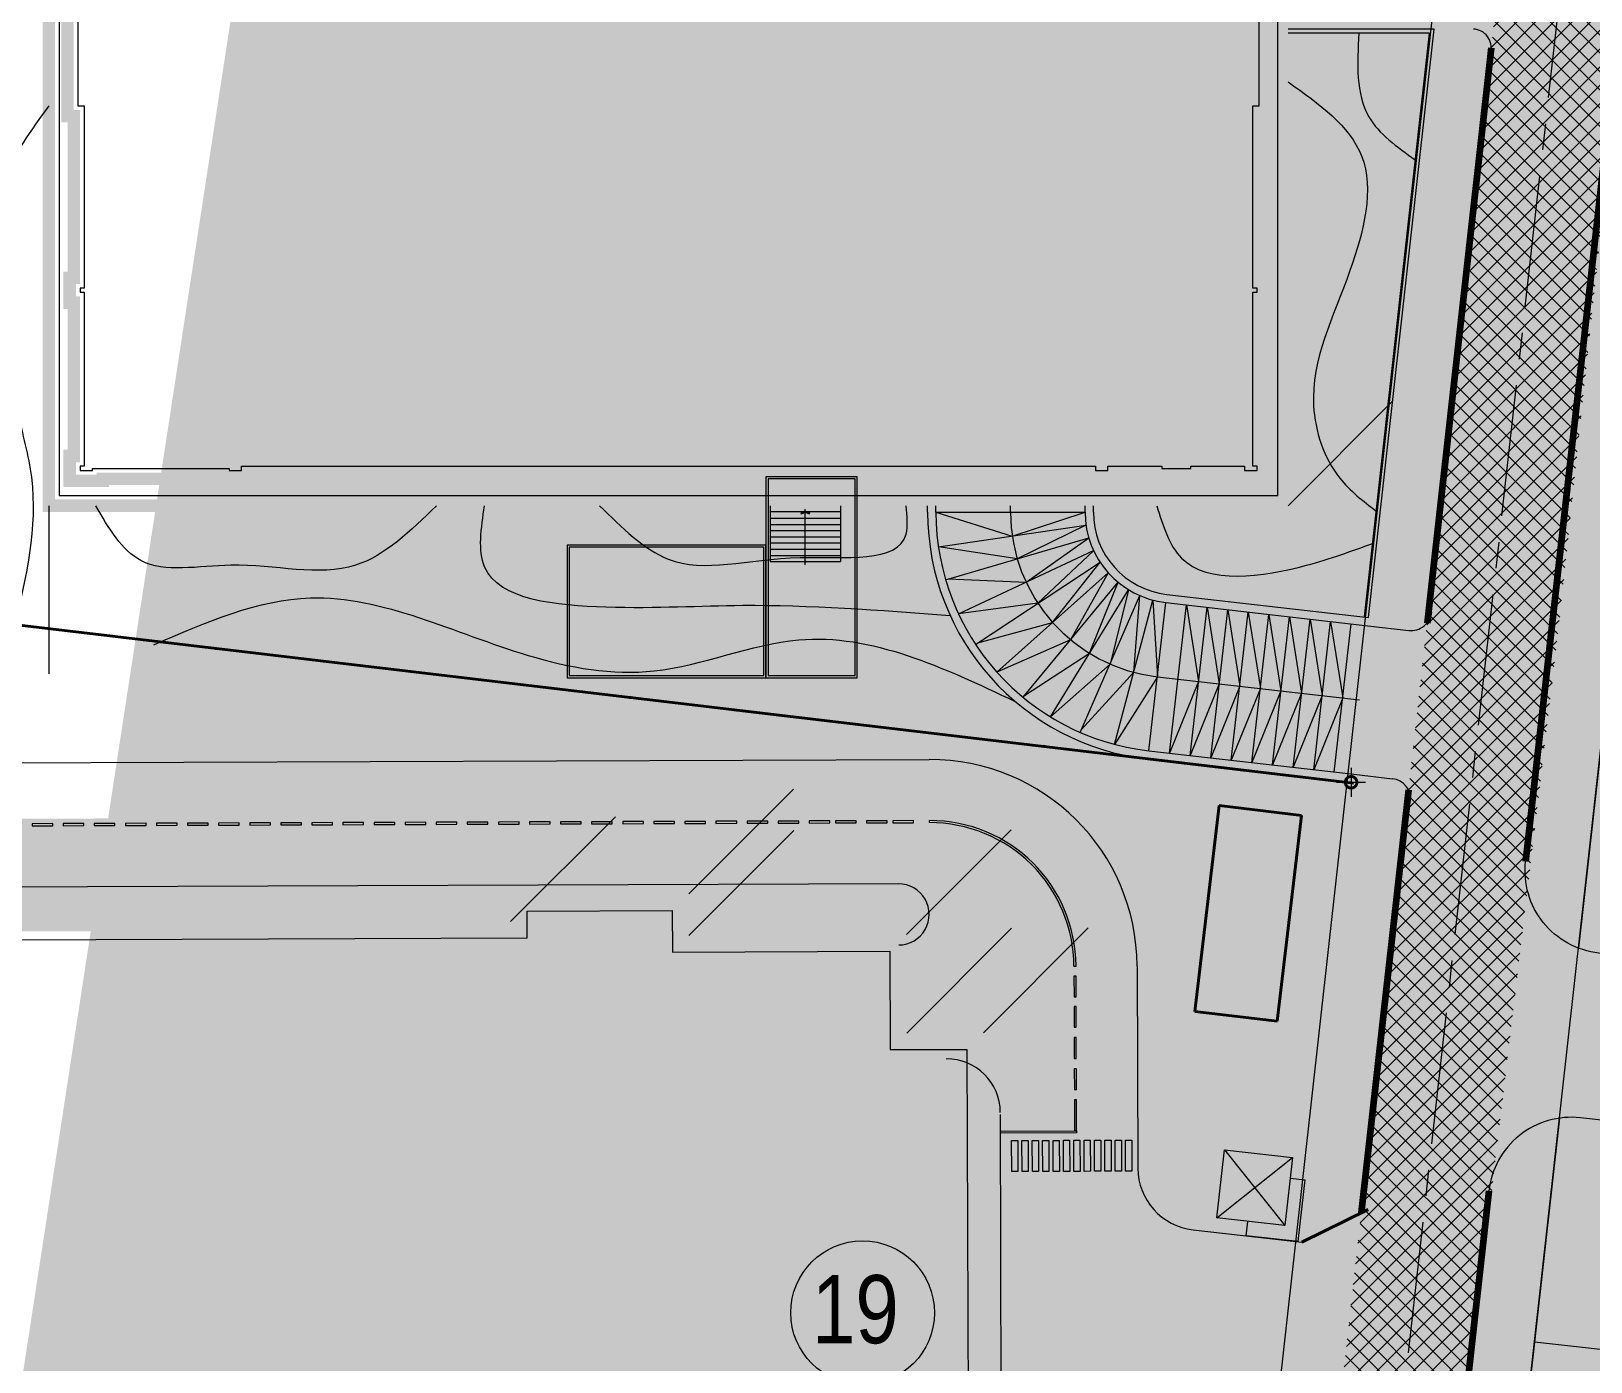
# Model space of a CAD drawing. Header units: millimetres. Extents: x 89040 to 596321, y -313033 to 2401191.
# Drawn here: x 596056.1 to 596131.4, y 1200500 to 1200564.2 of the extents above; entities that cross this region are included whole.
import ezdxf

# ---------------------------------------------------------------- set-up
doc = ezdxf.new("R2010")
doc.units = ezdxf.units.MM
doc.header["$MEASUREMENT"] = 0
for name, pattern in [('ACAD_ISO03W100', [30, 12, -18]), ('CENTER', [50.8, 31.75, -6.35, 6.35, -6.35]), ('DASHDOT', [1, 0.5, -0.25, 0, -0.25]), ('HIDDEN', [0.375, 0.25, -0.125])]:
    doc.linetypes.add(name, pattern=pattern)
doc.layers.get('0').update_dxf_attribs({"color": 251, "lineweight": 9})
for name, color, linetype, lineweight in [('1', 8, 'Continuous', 13), ('4 duong di', 11, 'Continuous', 9), ('BONGDO', 251, 'Continuous', 9), ('CONGTRINH', 7, 'Continuous', 20), ('CONGTRINH2', 30, 'Continuous', 18), ('dim', 53, 'Continuous', 9), ('FURNITURE', 9, 'Continuous', 13), ('Hach', 144, 'Continuous', 5), ('HATCH', 8, 'Continuous', 5), ('KY HIEU', 9, 'Continuous', 9), ('LAYER1', 1, 'Continuous', 13), ('LEDUONG', 6, 'Continuous', 20), ('LONGDUONG', 4, 'Continuous', 90), ('MANH', 8, 'Continuous', 9), ('MEDIUM', 2, 'Continuous', 9), ('NET CAT', 4, 'Continuous', 15), ('NET MANH', 44, 'Continuous', 9), ('NET01', 35, 'Continuous', 9), ('SO', 61, 'Continuous', 18), ('TREE', 114, 'Continuous', 13), ('truc', 8, 'CENTER', 9), ('WALL', 4, 'Continuous', 40)]:
    doc.layers.add(name, color=color, linetype=linetype, lineweight=lineweight)
doc.layers.add('DUONG NOI BO CONG TRINH', color=7, linetype='Continuous', lineweight=20, true_color=0x5e5e5e)
doc.styles.add('STYLE2', font='VHELVCN.TTF')
doc.styles.add('THAO', font='VHELVCN.TTF')
doc.styles.add('VN', font='VHELVCN.TTF')
doc.dimstyles.new('HOA75', dxfattribs={"dimscale": 0, "dimtxt": 450, "dimasz": 120, "dimexe": 150, "dimexo": 0, "dimgap": 50, "dimtad": 1, "dimdec": 0, "dimrnd": 0.001, "dimzin": 13, "dimdsep": 46, "dimtxsty": 'VN', "dimblk": 'TICKA', "dimcen": 0.09, "dimclrd": 9, "dimclre": 9, "dimclrt": 7, "dimadec": 0, "dimazin": 0, "dimtfac": 1, "dimtdec": 0, "dimtix": 1, "dimtmove": 2, "dimatfit": 3, "dimldrblk": 'PL1', "dimfxl": 1, "dimtolj": 1, "dimtzin": 13, "dimarcsym": 0})
doc.dimstyles.new('SK100-M', dxfattribs={"dimscale": 100, "dimtxt": 3.6, "dimasz": 1.5, "dimexe": 3, "dimexo": 2, "dimgap": 0.5, "dimtad": 1, "dimdec": 0, "dimtxsty": 'THAO', "dimblk": 'ARCHTICK', "dimcen": 0.091, "dimdle": 3, "dimclrd": 256, "dimclre": 256, "dimclrt": 9, "dimadec": 0, "dimazin": 0, "dimtfac": 1, "dimtdec": 0, "dimtmove": 2, "dimatfit": 3, "dimfxl": 55, "dimfxlon": 1, "dimlwe": -1, "dimarcsym": 0})
pattern_1 = [(45, (594650.35277, 1198136.11867), (-0.44194174, 0.44194174), []), (135, (594650.35277, 1198136.11867), (-0.44194174, -0.44194174), [])]
pattern_2 = [(45, (594650.35277, 1198136.11867), (-0.176776695, 0.176776695), []), (45, (594650.52954, 1198136.11867), (-0.176776695, 0.176776695), [0.3125, -0.0625, 0, -0.0625])]

# ---------------------------------------------------------------- blocks, each defined once
blk = doc.blocks.new('WTGESRXHEDRJNDXJHXR')
at = {"layer": 'NET CAT'}
for p, q in [((-500, 0), (500, 0)), ((0, 500), (0, -500))]:
    blk.add_line(p, q, dxfattribs=at)
at = {"layer": 'NET CAT', "const_width": 100}
blk.add_lwpolyline([(-200, 0, 1), (200, 0, 1)], format="xyb", close=True, dxfattribs=at)
blk = doc.blocks.new('_ARCHTICK')
at = {"color": 0, "linetype": 'ByBlock', "const_width": 0.15}
blk.add_lwpolyline([(-0.5, -0.5), (0.5, 0.5)], dxfattribs=at)
blk = doc.blocks.new('A$C4D935E45')
at = {"layer": '1'}
blk.add_line((3300, 4000), (3300, 700), dxfattribs=at)
blk.add_lwpolyline([(3300, 3000), (4000, 3000), (4000, 1000), (4000, 0), (1500, 0), (1500, 700)], dxfattribs=at)
at = {"layer": 'MEDIUM'}
for p, q in [((0, 4000), (3300, 700)), ((0, 700), (3300, 4000))]:
    blk.add_line(p, q, dxfattribs=at)
blk.add_lwpolyline([(0, 4000), (3300, 4000), (3300, 700), (0, 700)], close=True, dxfattribs=at)
blk = doc.blocks.new('PL')
at = {"layer": '1', "ltscale": 100}
blk.add_line((4.0299, 0), (-6.6714, 0), dxfattribs=at)
at = {"layer": '1', "ltscale": 100, "const_width": 1.6}
blk.add_lwpolyline([(0, 0), (-2.5668, -8.5083)], dxfattribs=at)
blk = doc.blocks.new('PL1')
at = {"layer": '4 duong di', "ltscale": 100, "xscale": 0.25, "yscale": 0.25, "zscale": 0.25}
blk.add_blockref('PL', (0, 0), dxfattribs=at)
blk = doc.blocks.new('TICKA')
at = {"color": 0}
for p, q in [((0, 2.5), (0, -2.5)), ((-2.5, 0), (2.5, 0))]:
    blk.add_line(p, q, dxfattribs=at)
at = {"color": 0, "const_width": 0.5}
blk.add_lwpolyline([(-0.70711, -0.70711), (0.70711, 0.70711)], dxfattribs=at)
at = {"color": 0, "const_width": 0.25}
for points in [[(0.58211, 0.70711, 1), (0.83211, 0.70711, 1)], [(-0.83211, -0.70711, 1), (-0.58211, -0.70711, 1)]]:
    blk.add_lwpolyline(points, format="xyb", close=True, dxfattribs=at)

msp = doc.modelspace()

# ---------------------------------------------------------------- hatches: boundary and pattern name
at = {"layer": 'BONGDO'}
h = msp.add_hatch(dxfattribs=at)
h.set_pattern_fill('ANSI35', color=256, style=0)
h.set_pattern_definition(pattern_2)
h.paths.add_polyline_path([(596116.799, 1200541.319), (596121.856, 1200546.376), (596121.856, 1200589.876), (596106.256, 1200589.876), (596106.256, 1200601.176), (596077.656, 1200601.176), (596072.599, 1200596.119), (596101.199, 1200596.119), (596101.199, 1200584.819), (596116.799, 1200584.819)])
h = msp.add_hatch(dxfattribs=at)
h.set_pattern_fill('ANSI35', color=256, style=0)
h.set_pattern_definition(pattern_2)
h.paths.add_polyline_path([(596094.104, 1200477.864), (596099.162, 1200482.922), (596101.572, 1200486.045), (596102.931, 1200489.208), (596104.028, 1200497.929), (596107.235, 1200497.94), (596107.154, 1200520.94), (596103.454, 1200520.927), (596103.438, 1200525.677), (596092.938, 1200525.64), (596092.931, 1200527.64), (596084.331, 1200527.61), (596084.335, 1200526.31), (596055.186, 1200526.209), (596055.188, 1200525.509), (596049.838, 1200525.49), (596044.781, 1200520.432), (596050.131, 1200520.451), (596050.128, 1200521.151), (596079.278, 1200521.253), (596079.273, 1200522.553), (596087.873, 1200522.583), (596087.88, 1200520.583), (596098.38, 1200520.619), (596098.397, 1200515.87), (596102.098, 1200515.658), (596102.177, 1200492.883), (596098.971, 1200492.871), (596098.478, 1200492.655), (596098.485, 1200490.548), (596097.873, 1200484.15), (596096.514, 1200480.987)])
at = {"layer": 'DUONG NOI BO CONG TRINH'}
h = msp.add_hatch(dxfattribs=at)
h.set_pattern_fill('NET', color=256, scale=5, angle=45, style=0)
h.set_pattern_definition(pattern_1)
h.paths.add_polyline_path([(596105.972, 1200450.474), (596125.951, 1200446.001), (596124.178, 1200446.871), (596123.005, 1200447.771), (596121.927, 1200448.995), (596121.228, 1200450.176), (596120.737, 1200451.477), (596120.488, 1200454.529), (596120.624, 1200455.747), (596124.289, 1200488.595), (596129.851, 1200535.463), (596136.483, 1200597.873), (596137.172, 1200604.051), (596137.897, 1200607.162), (596139.091, 1200609.068), (596140.674, 1200610.503), (596142.803, 1200611.541), (596145.098, 1200611.91), (596122.928, 1200611.61), (596124.641, 1200611.448), (596125.646, 1200611.173), (596127.164, 1200610.463), (596128.214, 1200609.709), (596128.962, 1200608.985), (596130.195, 1200607.18), (596130.826, 1200605.432), (596131.036, 1200603.611), (596130.078, 1200594.579), (596123.182, 1200532.775), (596118.006, 1200486.388), (596114.718, 1200457.076), (596114.426, 1200455.929), (596114.032, 1200454.969), (596113.276, 1200453.721), (596112.65, 1200452.973), (596111.488, 1200451.962), (596110.423, 1200451.32), (596108.62, 1200450.674)])
h = msp.add_hatch(dxfattribs=at)
h.set_pattern_fill('NET', color=256, scale=5, angle=45, style=0)
h.set_pattern_definition(pattern_1)
h.paths.add_polyline_path([(595995.101, 1200475.275, -0.351122), (595987.285, 1200485.034), (595987.285, 1200525.772), (595981.285, 1200522.624), (595981.285, 1200519.61, -0.185972), (595978.7, 1200512.9), (595938.689, 1200468.682), (595947.499, 1200453.5), (595973.593, 1200466.517, -0.172387), (595980.24, 1200467.328), (596111.568, 1200437.947), (596137.955, 1200432.043), (596205.786, 1200416.868, -0.381885), (596213.544, 1200406.026), (596216.558, 1200433.702, -0.447298), (596208.071, 1200427.629)])
h.paths.add_polyline_path([(595960.391, 1200478.754, -1), (595972.275, 1200478.754, -1)], flags=16)

# ---------------------------------------------------------------- linework, layer by layer
at = {"layer": 'BONGDO'}
for p, q in [((596116.799, 1200541.319), (596121.856, 1200546.376)), ((596087.873, 1200522.583), (596092.931, 1200527.64)), ((596079.278, 1200521.253), (596084.335, 1200526.31)), ((596087.88, 1200520.583), (596092.938, 1200525.64)), ((596098.38, 1200520.619), (596103.438, 1200525.677)), ((596098.397, 1200515.87), (596103.454, 1200520.927)), ((596102.097, 1200515.882), (596107.154, 1200520.94))]:
    msp.add_line(p, q, dxfattribs=at)
at = {"layer": 'CONGTRINH'}
for points, const_width in [([(596056.999, 1200584.819), (596056.999, 1200541.319), (596116.799, 1200541.319), (596116.799, 1200584.819), (596101.199, 1200584.819)], 0.6), ([(596057.899, 1200569.119), (596057.899, 1200561.319), (596057.899, 1200561.319), (596057.899, 1200560.119), (596058.199, 1200560.119), (596058.199, 1200552.319), (596057.999, 1200552.319), (596057.999, 1200551.119), (596058.199, 1200551.119), (596058.199, 1200543.719), (596057.999, 1200543.719), (596057.999, 1200542.519), (596059.599, 1200542.519), (596059.599, 1200542.619), (596065.199, 1200542.619), (596065.199, 1200542.519), (596066.799, 1200542.519), (596066.799, 1200542.719), (596091.799, 1200542.719), (596091.799, 1200542.719), (596095.199, 1200542.719), (596095.199, 1200542.719), (596106.999, 1200542.719), (596106.999, 1200542.519), (596108.599, 1200542.519), (596108.599, 1200542.719), (596110.199, 1200542.719), (596110.199, 1200542.619), (596112.599, 1200542.619), (596112.599, 1200542.719), (596114.199, 1200542.719), (596114.199, 1200542.519), (596115.799, 1200542.519), (596115.799, 1200543.719), (596115.599, 1200543.719), (596115.599, 1200551.119), (596115.799, 1200551.119), (596115.799, 1200552.319), (596115.599, 1200552.319), (596115.599, 1200560.119), (596115.899, 1200560.119), (596115.899, 1200560.119), (596115.899, 1200560.119), (596115.899, 1200570.319)], 0.6), ([(596044.894, 1200487.933), (596044.853, 1200499.732), (596043.053, 1200499.726), (596043.022, 1200508.626), (596044.822, 1200508.632), (596044.781, 1200520.432), (596050.131, 1200520.451), (596050.128, 1200521.151), (596079.278, 1200521.253), (596079.273, 1200522.553), (596087.873, 1200522.583), (596087.88, 1200520.583), (596098.38, 1200520.619), (596098.397, 1200515.87), (596102.097, 1200515.882), (596102.177, 1200492.883)], 0.8)]:
    msp.add_lwpolyline(points, dxfattribs=dict(at, const_width=const_width))
at = {"layer": 'CONGTRINH2'}
for points in [[(596057.499, 1200584.319), (596057.499, 1200541.819), (596116.299, 1200541.819), (596116.299, 1200584.319), (596101.199, 1200584.319)], [(596058.399, 1200569.119), (596058.399, 1200561.319), (596058.399, 1200560.619), (596058.699, 1200560.619), (596058.699, 1200551.819), (596058.499, 1200551.819), (596058.499, 1200551.619), (596058.699, 1200551.619), (596058.699, 1200543.219), (596058.499, 1200543.219), (596058.499, 1200543.019), (596059.099, 1200543.019), (596059.099, 1200543.119), (596065.699, 1200543.119), (596065.699, 1200543.019), (596066.299, 1200543.019), (596066.299, 1200543.219), (596091.799, 1200543.219), (596095.199, 1200543.219), (596107.499, 1200543.219), (596107.499, 1200543.019), (596108.099, 1200543.019), (596108.099, 1200543.219), (596110.699, 1200543.219), (596110.699, 1200543.119), (596112.099, 1200543.119), (596112.099, 1200543.219), (596114.699, 1200543.219), (596114.699, 1200543.019), (596115.299, 1200543.019), (596115.299, 1200543.219), (596115.099, 1200543.219), (596115.099, 1200551.619), (596115.299, 1200551.619), (596115.299, 1200551.819), (596115.099, 1200551.819), (596115.099, 1200560.619), (596115.399, 1200560.619), (596115.399, 1200569.819)], [(596045.691, 1200488.735), (596045.65, 1200500.535), (596043.85, 1200500.529), (596043.825, 1200507.829), (596045.625, 1200507.835), (596045.583, 1200519.635), (596050.933, 1200519.654), (596050.931, 1200520.354), (596080.081, 1200520.456), (596080.076, 1200521.756), (596087.076, 1200521.78), (596087.083, 1200519.78), (596097.583, 1200519.817), (596097.6, 1200515.067), (596101.3, 1200515.08), (596101.374, 1200493.68)]]:
    msp.add_lwpolyline(points, dxfattribs=at)
at = {"layer": 'dim'}
msp.add_line((596056.999, 1200541.319), (596056.999, 1200533.212), dxfattribs=at)
at = {"layer": 'FURNITURE', "linetype": 'Continuous'}
msp.add_lwpolyline([(596093.499, 1200538.469), (596093.499, 1200541.153)], dxfattribs=at)
at = {"layer": 'Hach', "linetype": 'HIDDEN', "ltscale": 200}
for p, q in [((596103.399, 1200541.013), (596103.399, 1200541.319)), ((596099.799, 1200541.013), (596106.999, 1200541.013)), ((596099.92, 1200539.328), (596107.043, 1200540.376)), ((596100.267, 1200537.744), (596107.175, 1200539.775)), ((596100.889, 1200536.102), (596107.411, 1200539.152)), ((596101.714, 1200534.628), (596107.724, 1200538.592)), ((596102.743, 1200533.29), (596108.116, 1200538.083)), ((596104.008, 1200532.072), (596108.595, 1200537.621)), ((596105.327, 1200531.129), (596109.096, 1200537.264)), ((596106.764, 1200530.379), (596109.641, 1200536.979)), ((596108.423, 1200529.801), (596110.27, 1200536.76)), ((596110.082, 1200529.488), (596110.901, 1200536.641)), ((596111.075, 1200529.374), (596111.894, 1200536.527)), ((596112.069, 1200529.26), (596112.888, 1200536.414)), ((596113.062, 1200529.147), (596113.881, 1200536.3)), ((596114.056, 1200529.033), (596114.875, 1200536.186)), ((596115.049, 1200528.919), (596115.868, 1200536.072)), ((596116.043, 1200528.805), (596116.862, 1200535.959)), ((596117.036, 1200528.692), (596117.855, 1200535.845)), ((596118.03, 1200528.578), (596118.849, 1200535.731)), ((596119.023, 1200528.464), (596119.842, 1200535.617)), ((596110.491, 1200533.064), (596120.238, 1200531.951))]:
    msp.add_line(p, q, dxfattribs=at)
for points in [[(596099.799, 1200541.013), (596103.481, 1200539.852), (596106.999, 1200541.013)], [(596107.043, 1200540.376), (596103.722, 1200538.76), (596099.922, 1200539.328)], [(596100.395, 1200537.782), (596104.15, 1200537.627), (596107.175, 1200539.775)], [(596107.399, 1200539.147), (596104.719, 1200536.61), (596100.889, 1200536.102)], [(596101.816, 1200534.696), (596105.429, 1200535.687), (596107.724, 1200538.592)], [(596108.116, 1200538.083), (596106.302, 1200534.847), (596102.743, 1200533.29)], [(596104.08, 1200532.159), (596107.211, 1200534.196), (596108.595, 1200537.621)], [(596109.096, 1200537.264), (596108.203, 1200533.679), (596105.327, 1200531.129)], [(596106.818, 1200530.5), (596109.346, 1200533.281), (596109.641, 1200536.979)], [(596110.27, 1200536.76), (596110.491, 1200533.064), (596108.423, 1200529.801)], [(596111.893, 1200536.527), (596112.478, 1200532.837), (596111.075, 1200529.374)], [(596112.886, 1200536.414), (596113.472, 1200532.724), (596112.069, 1200529.261)], [(596113.88, 1200536.3), (596114.465, 1200532.609), (596113.062, 1200529.147)], [(596114.873, 1200536.186), (596115.459, 1200532.496), (596114.056, 1200529.033)], [(596115.867, 1200536.074), (596116.452, 1200532.383), (596115.05, 1200528.92)], [(596116.86, 1200535.96), (596117.446, 1200532.269), (596116.043, 1200528.806)], [(596117.854, 1200535.846), (596118.439, 1200532.156), (596117.037, 1200528.693)], [(596118.847, 1200535.732), (596119.433, 1200532.042), (596118.03, 1200528.579)]]:
    msp.add_lwpolyline(points, dxfattribs=at)
msp.add_arc((596111.399, 1200541.013), 8, 180, 263.48145, dxfattribs=at)
at = {"layer": 'HATCH'}
for p, q in [((596057.186, 1200525.976), (596056.186, 1200525.972)), ((596056.186, 1200525.972), (596056.186, 1200525.872)), ((596056.186, 1200525.872), (596057.186, 1200525.876)), ((596057.186, 1200525.876), (596057.186, 1200525.976)), ((596058.686, 1200525.981), (596057.686, 1200525.977)), ((596057.686, 1200525.977), (596057.686, 1200525.877)), ((596057.686, 1200525.877), (596058.686, 1200525.881)), ((596058.686, 1200525.881), (596058.686, 1200525.981)), ((596060.186, 1200525.986), (596059.186, 1200525.983)), ((596059.186, 1200525.983), (596059.186, 1200525.883)), ((596059.186, 1200525.883), (596060.186, 1200525.886)), ((596060.186, 1200525.886), (596060.186, 1200525.986)), ((596061.686, 1200525.991), (596060.686, 1200525.988)), ((596060.686, 1200525.988), (596060.686, 1200525.888)), ((596060.686, 1200525.888), (596061.686, 1200525.891)), ((596061.686, 1200525.891), (596061.686, 1200525.991)), ((596063.186, 1200525.997), (596062.186, 1200525.993)), ((596062.186, 1200525.993), (596062.186, 1200525.893)), ((596062.186, 1200525.893), (596063.186, 1200525.897)), ((596063.186, 1200525.897), (596063.186, 1200525.997)), ((596064.686, 1200526.002), (596063.686, 1200525.998)), ((596063.686, 1200525.998), (596063.686, 1200525.898)), ((596063.686, 1200525.898), (596064.686, 1200525.902)), ((596064.686, 1200525.902), (596064.686, 1200526.002)), ((596066.186, 1200526.007), (596065.186, 1200526.004)), ((596065.186, 1200526.004), (596065.186, 1200525.904)), ((596065.186, 1200525.904), (596066.186, 1200525.907)), ((596066.186, 1200525.907), (596066.186, 1200526.007)), ((596067.686, 1200526.012), (596066.686, 1200526.009)), ((596066.686, 1200526.009), (596066.686, 1200525.909)), ((596066.686, 1200525.909), (596067.686, 1200525.912)), ((596067.686, 1200525.912), (596067.686, 1200526.012)), ((596069.186, 1200526.018), (596068.186, 1200526.014)), ((596068.186, 1200526.014), (596068.186, 1200525.914)), ((596068.186, 1200525.914), (596069.186, 1200525.918)), ((596069.186, 1200525.918), (596069.186, 1200526.018)), ((596070.686, 1200526.023), (596069.686, 1200526.019)), ((596069.686, 1200526.019), (596069.686, 1200525.919)), ((596069.686, 1200525.919), (596070.686, 1200525.923)), ((596070.686, 1200525.923), (596070.686, 1200526.023)), ((596072.186, 1200526.028), (596071.186, 1200526.025)), ((596071.186, 1200526.025), (596071.186, 1200525.925)), ((596071.186, 1200525.925), (596072.186, 1200525.928)), ((596072.186, 1200525.928), (596072.186, 1200526.028)), ((596073.686, 1200526.033), (596072.686, 1200526.03)), ((596072.686, 1200526.03), (596072.686, 1200525.93)), ((596072.686, 1200525.93), (596073.686, 1200525.933)), ((596073.686, 1200525.933), (596073.686, 1200526.033)), ((596075.186, 1200526.039), (596074.186, 1200526.035)), ((596074.186, 1200526.035), (596074.186, 1200525.935)), ((596074.186, 1200525.935), (596075.186, 1200525.939)), ((596075.186, 1200525.939), (596075.186, 1200526.039)), ((596076.686, 1200526.044), (596075.686, 1200526.04)), ((596075.686, 1200526.04), (596075.686, 1200525.94)), ((596075.686, 1200525.94), (596076.686, 1200525.944)), ((596076.686, 1200525.944), (596076.686, 1200526.044)), ((596078.186, 1200526.049), (596077.186, 1200526.046)), ((596077.186, 1200526.046), (596077.186, 1200525.946)), ((596077.186, 1200525.946), (596078.186, 1200525.949)), ((596078.186, 1200525.949), (596078.186, 1200526.049)), ((596079.686, 1200526.054), (596078.686, 1200526.051)), ((596078.686, 1200526.051), (596078.686, 1200525.951)), ((596078.686, 1200525.951), (596079.686, 1200525.954)), ((596079.686, 1200525.954), (596079.686, 1200526.054)), ((596081.186, 1200526.059), (596080.186, 1200526.056)), ((596080.186, 1200526.056), (596080.186, 1200525.956)), ((596080.186, 1200525.956), (596081.186, 1200525.959)), ((596081.186, 1200525.959), (596081.186, 1200526.059)), ((596082.686, 1200526.065), (596081.686, 1200526.061)), ((596081.686, 1200526.061), (596081.686, 1200525.961)), ((596081.686, 1200525.961), (596082.686, 1200525.965)), ((596082.686, 1200525.965), (596082.686, 1200526.065)), ((596084.186, 1200526.07), (596083.186, 1200526.066)), ((596083.186, 1200526.066), (596083.186, 1200525.966)), ((596083.186, 1200525.966), (596084.186, 1200525.97)), ((596084.186, 1200525.97), (596084.186, 1200526.07)), ((596085.686, 1200526.075), (596084.686, 1200526.072)), ((596084.686, 1200526.072), (596084.686, 1200525.972)), ((596084.686, 1200525.972), (596085.686, 1200525.975)), ((596085.686, 1200525.975), (596085.686, 1200526.075)), ((596087.186, 1200526.08), (596086.186, 1200526.077)), ((596086.186, 1200526.077), (596086.186, 1200525.977)), ((596086.186, 1200525.977), (596087.186, 1200525.98)), ((596087.186, 1200525.98), (596087.186, 1200526.08)), ((596088.686, 1200526.086), (596087.686, 1200526.082)), ((596087.686, 1200526.082), (596087.686, 1200525.982)), ((596087.686, 1200525.982), (596088.686, 1200525.986)), ((596088.686, 1200525.986), (596088.686, 1200526.086)), ((596090.186, 1200526.091), (596089.186, 1200526.087)), ((596089.186, 1200526.087), (596089.186, 1200525.987)), ((596089.186, 1200525.987), (596090.186, 1200525.991)), ((596090.186, 1200525.991), (596090.186, 1200526.091)), ((596091.686, 1200526.096), (596090.686, 1200526.093)), ((596090.686, 1200526.093), (596090.686, 1200525.993)), ((596090.686, 1200525.993), (596091.686, 1200525.996)), ((596091.686, 1200525.996), (596091.686, 1200526.096)), ((596093.186, 1200526.101), (596092.186, 1200526.098)), ((596092.186, 1200526.098), (596092.186, 1200525.998)), ((596092.186, 1200525.998), (596093.186, 1200526.001)), ((596093.186, 1200526.001), (596093.186, 1200526.101)), ((596094.686, 1200526.107), (596093.686, 1200526.103)), ((596093.686, 1200526.103), (596093.686, 1200526.003)), ((596093.686, 1200526.003), (596094.686, 1200526.007)), ((596094.686, 1200526.007), (596094.686, 1200526.107)), ((596095.955, 1200526.111), (596094.955, 1200526.108)), ((596094.955, 1200526.108), (596094.955, 1200526.008)), ((596094.955, 1200526.008), (596095.955, 1200526.011)), ((596095.955, 1200526.011), (596095.955, 1200526.111)), ((596097.455, 1200526.116), (596096.455, 1200526.113)), ((596096.455, 1200526.113), (596096.455, 1200526.013)), ((596096.455, 1200526.013), (596097.455, 1200526.016)), ((596097.455, 1200526.016), (596097.455, 1200526.116)), ((596098.724, 1200526.121), (596097.724, 1200526.117)), ((596097.724, 1200526.117), (596097.724, 1200526.017)), ((596097.724, 1200526.017), (596098.724, 1200526.021)), ((596098.724, 1200526.021), (596098.724, 1200526.121)), ((596099.486, 1200526.023), (596099.486, 1200526.123)), ((596106.461, 1200519.098), (596106.561, 1200519.098)), ((596106.462, 1200518.617), (596106.466, 1200517.617)), ((596106.562, 1200518.617), (596106.462, 1200518.617)), ((596106.566, 1200517.617), (596106.562, 1200518.617)), ((596106.466, 1200517.617), (596106.566, 1200517.617)), ((596106.467, 1200517.148), (596106.471, 1200516.148)), ((596106.567, 1200517.148), (596106.467, 1200517.148)), ((596106.571, 1200516.148), (596106.567, 1200517.148)), ((596106.471, 1200516.148), (596106.571, 1200516.148)), ((596106.473, 1200515.648), (596106.476, 1200514.648)), ((596106.573, 1200515.648), (596106.473, 1200515.648)), ((596106.576, 1200514.648), (596106.573, 1200515.648)), ((596106.476, 1200514.648), (596106.576, 1200514.648)), ((596106.478, 1200514.148), (596106.481, 1200513.148)), ((596106.578, 1200514.148), (596106.478, 1200514.148)), ((596106.581, 1200513.148), (596106.578, 1200514.148)), ((596106.481, 1200513.148), (596106.581, 1200513.148)), ((596106.483, 1200512.648), (596106.488, 1200511.148)), ((596106.583, 1200512.648), (596106.483, 1200512.648)), ((596106.588, 1200511.148), (596106.583, 1200512.648)), ((596102.913, 1200511.135), (596106.588, 1200511.148)), ((596102.913, 1200511.035), (596102.913, 1200511.135)), ((596106.488, 1200511.148), (596106.588, 1200511.148)), ((596106.588, 1200511.148), (596106.589, 1200511.048)), ((596106.589, 1200511.048), (596102.913, 1200511.035)), ((596103.452, 1200510.683), (596103.752, 1200510.684)), ((596103.457, 1200509.183), (596103.452, 1200510.683)), ((596103.752, 1200510.684), (596103.757, 1200509.184)), ((596103.952, 1200510.685), (596104.252, 1200510.686)), ((596103.957, 1200509.185), (596103.952, 1200510.685)), ((596104.252, 1200510.686), (596104.257, 1200509.186)), ((596104.452, 1200510.686), (596104.752, 1200510.687)), ((596104.457, 1200509.186), (596104.452, 1200510.686)), ((596104.752, 1200510.687), (596104.757, 1200509.187)), ((596104.952, 1200510.688), (596105.252, 1200510.689)), ((596104.957, 1200509.188), (596104.952, 1200510.688)), ((596105.252, 1200510.689), (596105.257, 1200509.189)), ((596105.452, 1200510.69), (596105.752, 1200510.691)), ((596105.457, 1200509.19), (596105.452, 1200510.69)), ((596105.752, 1200510.691), (596105.757, 1200509.191)), ((596105.952, 1200510.692), (596106.252, 1200510.693)), ((596105.957, 1200509.192), (596105.952, 1200510.692)), ((596106.252, 1200510.693), (596106.257, 1200509.193)), ((596106.452, 1200510.693), (596106.752, 1200510.694)), ((596106.457, 1200509.193), (596106.452, 1200510.693)), ((596106.752, 1200510.694), (596106.757, 1200509.194)), ((596106.952, 1200510.695), (596107.252, 1200510.696)), ((596106.957, 1200509.195), (596106.952, 1200510.695)), ((596107.252, 1200510.696), (596107.257, 1200509.196)), ((596107.452, 1200510.697), (596107.752, 1200510.698)), ((596107.457, 1200509.197), (596107.452, 1200510.697)), ((596107.752, 1200510.698), (596107.757, 1200509.198)), ((596107.952, 1200510.699), (596108.252, 1200510.7)), ((596107.957, 1200509.199), (596107.952, 1200510.699)), ((596108.252, 1200510.7), (596108.257, 1200509.2)), ((596108.452, 1200510.7), (596108.752, 1200510.701)), ((596108.457, 1200509.2), (596108.452, 1200510.7)), ((596108.752, 1200510.701), (596108.757, 1200509.201)), ((596108.952, 1200510.702), (596109.252, 1200510.703)), ((596108.957, 1200509.202), (596108.952, 1200510.702)), ((596109.252, 1200510.703), (596109.257, 1200509.203)), ((596103.757, 1200509.184), (596103.457, 1200509.183)), ((596104.257, 1200509.186), (596103.957, 1200509.185)), ((596104.757, 1200509.187), (596104.457, 1200509.186)), ((596105.257, 1200509.189), (596104.957, 1200509.188)), ((596105.757, 1200509.191), (596105.457, 1200509.19)), ((596106.257, 1200509.193), (596105.957, 1200509.192)), ((596106.757, 1200509.194), (596106.457, 1200509.193)), ((596107.257, 1200509.196), (596106.957, 1200509.195)), ((596107.757, 1200509.198), (596107.457, 1200509.197)), ((596108.257, 1200509.2), (596107.957, 1200509.199)), ((596108.757, 1200509.201), (596108.457, 1200509.2)), ((596109.257, 1200509.203), (596108.957, 1200509.202))]:
    msp.add_line(p, q, dxfattribs=at)
for major_axis, start_param, end_param in [((7.05, 0.025), 0.000004, 1.5708), ((6.95, 0.024), -0.000001, 1.570796)]:
    msp.add_ellipse((596099.511, 1200519.073), major_axis=major_axis, ratio=1, start_param=start_param, end_param=end_param, dxfattribs=at)
at = {"layer": 'LAYER1', "const_width": 0.1}
msp.add_lwpolyline([(596093.724, 1200540.933), (596093.499, 1200541.019), (596093.273, 1200540.933)], dxfattribs=at)
at = {"layer": 'LAYER1', "const_width": 0.06}
msp.add_lwpolyline([(596093.469, 1200538.619, -1), (596093.529, 1200538.619, -1)], format="xyb", close=True, dxfattribs=at)
at = {"layer": 'LEDUONG'}
for p, q in [((596138.25, 1200586.659), (596130.808, 1200519.966)), ((595994.001, 1200528.705), (596099.476, 1200529.073)), ((596109.511, 1200519.108), (596109.545, 1200509.345)), ((596129.893, 1200511.763), (596126.261, 1200479.219)), ((596112.21, 1200506.374), (596117.46, 1200505.784))]:
    msp.add_line(p, q, dxfattribs=at)
for points in [[(596212.651, 1200434.77), (596207.23, 1200430.891), (596127.852, 1200448.65), (596123.527, 1200454.71), (596127.453, 1200489.896), (596138.25, 1200586.659), (596140.06, 1200602.88), (596145.614, 1200607.916), (596215.904, 1200608.867), (596220.971, 1200603.935), (596221.112, 1200595.003)], [(596219.77, 1200490.793), (596128.687, 1200500.957)]]:
    msp.add_lwpolyline(points, dxfattribs=at)
for points in [[(596106.312, 1200453.468), (595995.756, 1200478.202, -0.351122), (595990.285, 1200485.034), (595990.285, 1200598.571, -0.456926), (595998.101, 1200605.921), (596053.876, 1200606.676), (596123.522, 1200607.618), (596127.967, 1200602.716), (596119.965, 1200531.004), (596111.746, 1200457.346), (596106.312, 1200453.468)], [(596172.951, 1200533.95), (596154.277, 1200536.121, 0.323309), (596152.233, 1200534.979), (596145.08, 1200519.616, -0.322027), (596143.045, 1200518.473), (596131.788, 1200519.729, -0.414214), (596128.256, 1200524.148), (596128.256, 1200524.148)], [(596145.105, 1200510.193), (596130.901, 1200511.778, 0.414214), (596126.482, 1200508.246), (596126.351, 1200507.075)]]:
    msp.add_lwpolyline(points, format="xyb", dxfattribs=at)
for centre, major_axis, start_param, end_param in [((596099.511, 1200519.073), (10, 0.035), 0.000002, 1.570798), ((596112.545, 1200509.356), (2.121, 2.121), 2.359685, 3.815116)]:
    msp.add_ellipse(centre, major_axis=major_axis, ratio=1, start_param=start_param, end_param=end_param, dxfattribs=at)
at = {"layer": 'LONGDUONG'}
for p, q in [((596134.923, 1200583.899), (596128.256, 1200524.148)), ((596126.601, 1200563.423), (596123.503, 1200535.657)), ((596122.605, 1200527.61), (596120.326, 1200507.186)), ((596126.482, 1200508.246), (596123.709, 1200483.401))]:
    msp.add_line(p, q, dxfattribs=at)
at = {"layer": 'NET MANH'}
for p, q in [((596091.799, 1200541.319), (596091.799, 1200538.619)), ((596095.199, 1200541.319), (596095.199, 1200538.619)), ((596099.399, 1200541.013), (596099.399, 1200541.319)), ((596099.799, 1200541.013), (596099.799, 1200541.319)), ((596106.999, 1200541.013), (596106.999, 1200541.319)), ((596107.399, 1200541.013), (596107.399, 1200541.319)), ((596091.799, 1200540.719), (596095.199, 1200540.719)), ((596091.799, 1200540.419), (596095.199, 1200540.419)), ((596091.799, 1200540.119), (596095.199, 1200540.119)), ((596091.799, 1200539.819), (596095.199, 1200539.819)), ((596091.799, 1200539.519), (596095.199, 1200539.519)), ((596091.799, 1200539.219), (596095.199, 1200539.219)), ((596091.799, 1200538.919), (596095.199, 1200538.919)), ((596091.799, 1200538.619), (596095.199, 1200538.619)), ((596110.945, 1200537.039), (596120.68, 1200535.926)), ((596110.899, 1200536.641), (596120.636, 1200535.529)), ((596120.636, 1200535.529), (596122.62, 1200535.302)), ((596110.082, 1200529.488), (596119.839, 1200528.373)), ((596110.036, 1200529.09), (596119.795, 1200527.975)), ((596119.84, 1200528.373), (596121.83, 1200528.145))]:
    msp.add_line(p, q, dxfattribs=at)
for points in [[(596120.68, 1200535.926), (596123.839, 1200564.319), (596116.799, 1200564.319)], [(596120.481, 1200535.948), (596123.616, 1200564.119), (596116.799, 1200564.119)], [(596095.199, 1200541.019), (596091.799, 1200541.019)]]:
    msp.add_lwpolyline(points, dxfattribs=at)
at = {"layer": 'NET MANH', "linetype": 'ACAD_ISO03W100', "ltscale": 5}
for points in [[(596091.599, 1200533.019), (596095.999, 1200533.019), (596095.999, 1200542.719), (596091.599, 1200542.719)], [(596091.699, 1200533.119), (596095.899, 1200533.119), (596095.899, 1200542.619), (596091.699, 1200542.619)], [(596081.999, 1200533.019), (596091.599, 1200533.019), (596091.599, 1200539.419), (596081.999, 1200539.419)], [(596082.099, 1200533.119), (596091.499, 1200533.119), (596091.499, 1200539.319), (596082.099, 1200539.319)]]:
    msp.add_lwpolyline(points, close=True, dxfattribs=at)
at = {"layer": 'NET MANH'}
msp.add_lwpolyline([(596122.71, 1200527.041, 0.413347), (596121.83, 1200528.145)], format="xyb", dxfattribs=at)
for centre, radius, start, end in [((596125.705, 1200563.423), 0.897, 347.28166, 87.72941), ((596111.399, 1200541.013), 12, 180, 263.48145), ((596111.399, 1200541.013), 11.6, 180, 263.48145), ((596111.399, 1200541.013), 4.4, 180, 263.48145), ((596111.399, 1200541.013), 4, 180, 263.48145), ((596122.733, 1200536.295), 1, 263.48145, 353.65104)]:
    msp.add_arc(centre, radius, start, end, dxfattribs=at)
at = {"layer": 'NET01', "ltscale": 10}
for p, q in [((596097.996, 1200523.068), (596045.972, 1200522.887)), ((596102.987, 1200489.83), (596102.91, 1200511.935))]:
    msp.add_line(p, q, dxfattribs=at)
for centre, major_axis, start_param in [((596098.002, 1200521.593), (1.043, 1.043), 3.930481), ((596100.31, 1200512.026), (1.838, 1.838), 5.501278)]:
    msp.add_ellipse(centre, major_axis=major_axis, ratio=1, start_param=start_param, end_param=7.072074, dxfattribs=at)
at = {"layer": 'SO'}
msp.add_circle((596096.263, 1200502.372), 3.467, dxfattribs=at)
at = {"layer": 'TREE'}
for points in [[(596120.207, 1200564.119), (596120.692, 1200560.091), (596122.935, 1200558.005)], [(596116.799, 1200561.772), (596120.341, 1200558.2), (596119.78, 1200552.665), (596118.028, 1200546.15), (596119.29, 1200542.647), (596121.05, 1200541.058)], [(596056.999, 1200560.619), (596054.833, 1200556.96), (596054.833, 1200550.446), (596055.492, 1200545.835), (596056.152, 1200542.688), (596055.312, 1200535.381)], [(596075.694, 1200541.319), (596071.791, 1200538.445), (596065.774, 1200538.445), (596061.434, 1200538.67), (596059.258, 1200541.319)], [(596100.493, 1200536.007), (596090.479, 1200536.495), (596083.874, 1200536.42), (596078.02, 1200538.37), (596078.02, 1200541.319)], [(596083.574, 1200541.319), (596086.876, 1200538.745), (596093.256, 1200538.82), (596098.359, 1200539.945), (596098.359, 1200541.319)], [(596110.455, 1200541.319), (596111.647, 1200538.794), (596117.677, 1200538.444), (596120.876, 1200539.497)], [(596062.056, 1200534.606), (596069.615, 1200536.87), (596080.122, 1200534.095), (596086.201, 1200533.345), (596093.181, 1200534.845), (596103.622, 1200531.874)]]:
    msp.add_spline(points, degree=3, dxfattribs=at)
at = {"layer": 'truc', "color": 171, "ltscale": 0.2}
msp.add_line((596135.689, 1200617.814), (596116.194, 1200443.097), dxfattribs=at)
at = {"layer": 'WALL', "linetype": 'DASHDOT', "ltscale": 20}
msp.add_line((596119.949, 1200527.936), (595990.451, 1200543.247), dxfattribs=at)
at = {"layer": 'WALL', "ltscale": 5}
for p, q in [((596119.949, 1200527.936), (595990.451, 1200543.247)), ((596117.46, 1200505.784), (596120.654, 1200507.347))]:
    msp.add_line(p, q, dxfattribs=at)
at = {"layer": 'WALL'}
for p, q in [((596113.469, 1200526.843), (596112.295, 1200516.912)), ((596117.442, 1200526.373), (596113.469, 1200526.843)), ((596116.267, 1200516.442), (596117.442, 1200526.373)), ((596112.295, 1200516.912), (596116.267, 1200516.442))]:
    msp.add_line(p, q, dxfattribs=at)

# ---------------------------------------------------------------- block references
at = {"layer": '1', "xscale": 0.001000000007944601, "yscale": 0.001000000007944601, "zscale": 0.001000000007944601, "rotation": 353.5900450569752}
msp.add_blockref('A$C4D935E45', (596113.286, 1200506.253), dxfattribs=at)
at = {"layer": 'dim', "xscale": 0.0013999999500811, "yscale": 0.0013999999500811, "zscale": 0.0013999999500811}
msp.add_blockref('WTGESRXHEDRJNDXJHXR', (596119.837, 1200527.971), dxfattribs=at)

# ---------------------------------------------------------------- texts
at = {"layer": 'SO', "style": 'STYLE2'}
msp.add_text('19', height=3.2906, dxfattribs=at).set_placement((596093.818, 1200500.897))

# ---------------------------------------------------------------- leaders
at = {"layer": 'KY HIEU', "color": 8}
for points in [[(596084.361, 1200685.902), (596084.377, 1200684.399)], [(596089.201, 1200685.953), (596089.217, 1200684.45)]]:
    msp.add_leader(points, dimstyle='SK100-M', override={"dimasz": 2.1, "dimgap": 0.5, "dimtad": 0}, dxfattribs=at)
at = {"layer": 'MANH'}
msp.add_leader([(596160.324, 1200675.466), (596157.691, 1200675.454)], dimstyle='HOA75', override={"dimscale": 1, "dimtad": 0}, dxfattribs=at)

doc.saveas('drawing.dxf')
